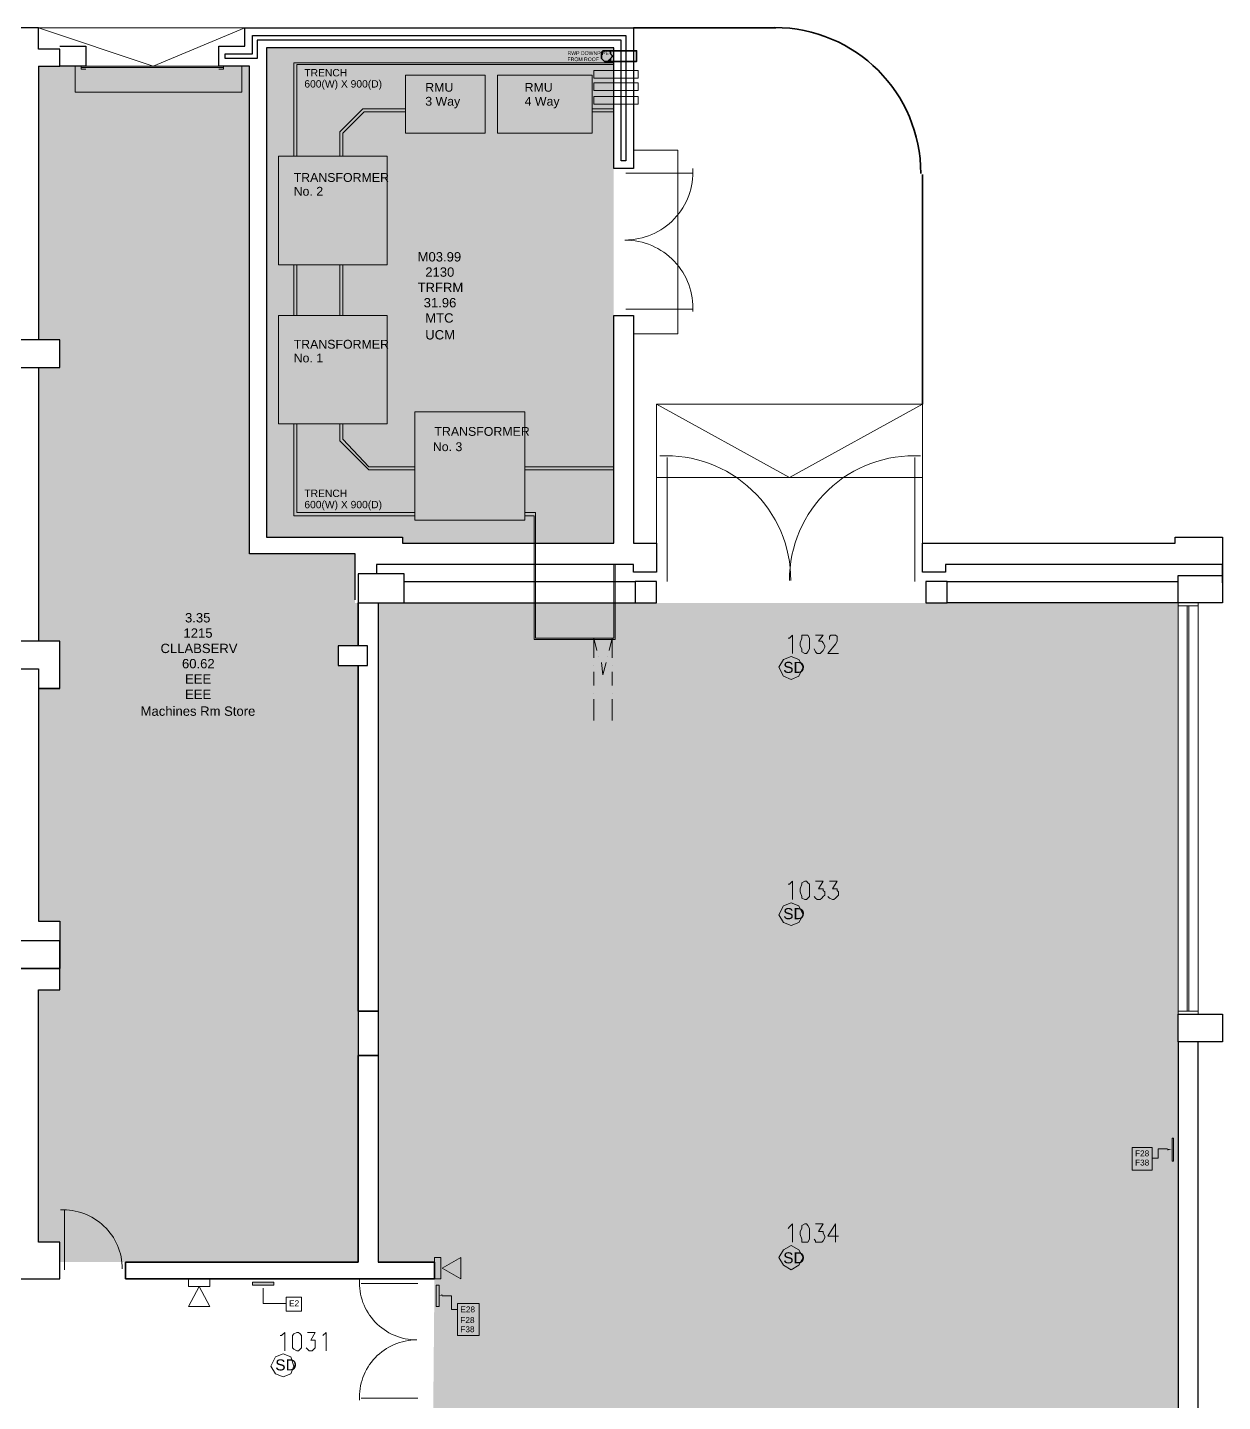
# Model space of a CAD drawing. Header units: millimetres. Extents: x 0.4 to 92.5, y -0.1 to 46.4.
# Drawn here: x 76.01 to 92.55, y 26.44 to 45.45 of the extents above; entities that cross this region are included whole.
import ezdxf

# ---------------------------------------------------------------- set-up
doc = ezdxf.new("R2010")
doc.units = ezdxf.units.MM
for name, color, linetype, true_color in [('PDF_0', 7, 'Continuous', 0xed1f24), ('PDF_014403$_ps_FIRE_ACCESS', 7, 'Continuous', 0x37dd00), ('PDF_014403$HL-TMP', 7, 'Continuous', 0x99cde0)]:
    doc.layers.add(name, color=color, linetype=linetype, true_color=true_color)
for name, color, linetype in [('PDF_014403$_ps_TEXTBOLD$FIRE', 2, 'Continuous'), ('PDF_014403$BL', 7, 'Continuous'), ('PDF_014403$DR', 7, 'Continuous'), ('PDF_014403$EQ', 7, 'Continuous'), ('PDF_014403$FI-DSG', 7, 'Continuous'), ('PDF_014403$PL-ROAD-PARKING', 7, 'Continuous'), ('PDF_014403$PL-SERVICES-ELEC', 7, 'Continuous'), ('PDF_014403$PL-SERVICES-ELEC-TRENCH', 7, 'Continuous'), ('PDF_014403$PL-SERVICES-STORMWATER', 7, 'Continuous'), ('PDF_014403$PL-STAIR', 7, 'Continuous'), ('PDF_014403$WA-COL', 7, 'Continuous'), ('PDF_014403$WA-EXT', 7, 'Continuous'), ('PDF_014403$WN', 7, 'Continuous'), ('PDF_Text', 7, 'Continuous')]:
    doc.layers.add(name, color=color, linetype=linetype)
doc.styles.add('PDF ArialMT', font='arial.ttf')

msp = doc.modelspace()

# ---------------------------------------------------------------- linework, layer by layer
at = {"layer": 'PDF_0', "color": 7, "lineweight": 0}
for points in [[(86.578, 36.431), (86.684, 36.474), (86.747, 36.601), (86.684, 36.706), (86.578, 36.749), (86.472, 36.706), (86.409, 36.601), (86.472, 36.474)], [(86.578, 33.023), (86.684, 33.066), (86.747, 33.172), (86.684, 33.299), (86.578, 33.341), (86.472, 33.299), (86.409, 33.172), (86.472, 33.066)], [(86.578, 28.261), (86.684, 28.324), (86.747, 28.43), (86.684, 28.536), (86.578, 28.599), (86.472, 28.536), (86.409, 28.43), (86.472, 28.324)], [(79.55, 26.779), (79.656, 26.821), (79.699, 26.927), (79.656, 27.054), (79.55, 27.097), (79.445, 27.054), (79.381, 26.927), (79.445, 26.821)]]:
    msp.add_lwpolyline(points, close=True, dxfattribs=at)
at = {"layer": 'PDF_014403$_ps_FIRE_ACCESS', "lineweight": 0}
for points in [[(81.731, 28.43), (81.646, 28.43), (81.646, 28.134), (81.731, 28.134)], [(82.006, 28.134), (82.006, 28.43), (81.752, 28.282)], [(78.534, 28.028), (78.534, 28.134), (78.238, 28.134), (78.238, 28.028)], [(78.238, 27.753), (78.534, 27.753), (78.386, 28.028)]]:
    msp.add_lwpolyline(points, close=True, dxfattribs=at)
at = {"layer": 'PDF_014403$_ps_TEXTBOLD$FIRE', "lineweight": 20}
for points in [[(86.536, 37.003), (86.557, 37.003), (86.599, 37.045), (86.599, 36.791)], [(86.917, 37.045), (87.022, 37.045), (86.959, 36.96), (87.001, 36.96), (87.022, 36.939), (87.044, 36.897), (87.044, 36.876), (87.022, 36.833), (87.001, 36.812), (86.98, 36.791), (86.938, 36.791), (86.917, 36.812), (86.895, 36.855)], [(87.107, 36.982), (87.107, 37.003), (87.107, 37.024), (87.128, 37.045), (87.149, 37.045), (87.171, 37.045), (87.192, 37.045), (87.213, 37.024), (87.213, 37.003), (87.213, 36.982), (87.213, 36.96), (87.192, 36.918), (87.086, 36.791), (87.234, 36.791)], [(86.536, 33.595), (86.557, 33.595), (86.599, 33.637), (86.599, 33.383)], [(86.917, 33.637), (87.022, 33.637), (86.959, 33.531), (87.001, 33.531), (87.022, 33.531), (87.022, 33.51), (87.044, 33.489), (87.044, 33.447), (87.022, 33.426), (87.001, 33.404), (86.98, 33.383), (86.938, 33.383), (86.917, 33.404), (86.895, 33.426)], [(87.107, 33.637), (87.213, 33.637), (87.149, 33.531), (87.192, 33.531), (87.213, 33.531), (87.213, 33.51), (87.234, 33.489), (87.234, 33.447), (87.213, 33.426), (87.192, 33.404), (87.171, 33.383), (87.149, 33.383), (87.107, 33.404), (87.086, 33.426)], [(86.536, 28.832), (86.557, 28.853), (86.599, 28.896), (86.599, 28.642)], [(86.917, 28.896), (87.022, 28.896), (86.959, 28.79), (87.001, 28.79), (87.022, 28.79), (87.022, 28.769), (87.044, 28.726), (87.044, 28.705), (87.022, 28.663), (87.001, 28.642), (86.98, 28.642), (86.938, 28.642), (86.917, 28.642), (86.917, 28.663), (86.895, 28.684)], [(87.192, 28.642), (87.192, 28.896), (87.086, 28.726), (87.234, 28.726)], [(79.508, 27.351), (79.529, 27.351), (79.572, 27.393), (79.572, 27.139)], [(79.889, 27.393), (79.995, 27.393), (79.931, 27.287), (79.974, 27.287), (79.995, 27.287), (79.995, 27.266), (79.995, 27.245), (79.995, 27.202), (79.995, 27.181), (79.974, 27.16), (79.953, 27.139), (79.91, 27.139), (79.889, 27.16), (79.868, 27.181)], [(80.101, 27.351), (80.143, 27.393), (80.143, 27.139)]]:
    msp.add_lwpolyline(points, dxfattribs=at)
for points in [[(86.768, 37.045), (86.726, 37.045), (86.726, 37.003), (86.705, 36.939), (86.705, 36.897), (86.726, 36.855), (86.726, 36.812), (86.768, 36.791), (86.79, 36.791), (86.811, 36.812), (86.832, 36.855), (86.832, 36.897), (86.832, 36.939), (86.832, 37.003), (86.811, 37.045), (86.79, 37.045)], [(86.768, 33.637), (86.726, 33.616), (86.726, 33.595), (86.705, 33.531), (86.705, 33.489), (86.726, 33.426), (86.726, 33.404), (86.768, 33.383), (86.79, 33.383), (86.811, 33.404), (86.832, 33.426), (86.832, 33.489), (86.832, 33.531), (86.832, 33.595), (86.811, 33.616), (86.79, 33.637)], [(86.768, 28.896), (86.726, 28.875), (86.726, 28.832), (86.705, 28.79), (86.705, 28.748), (86.726, 28.684), (86.726, 28.642), (86.768, 28.642), (86.79, 28.642), (86.811, 28.642), (86.832, 28.684), (86.832, 28.748), (86.832, 28.79), (86.832, 28.832), (86.811, 28.875), (86.79, 28.896)], [(79.741, 27.393), (79.699, 27.372), (79.677, 27.351), (79.677, 27.287), (79.677, 27.245), (79.677, 27.181), (79.699, 27.16), (79.741, 27.139), (79.762, 27.139), (79.783, 27.16), (79.804, 27.181), (79.804, 27.245), (79.804, 27.287), (79.804, 27.351), (79.783, 27.372), (79.762, 27.393)]]:
    msp.add_lwpolyline(points, close=True, dxfattribs=at)
at = {"layer": 'PDF_014403$BL', "lineweight": 9}
for points in [[(91.933, 37.49), (91.933, 31.796)], [(92.208, 31.796), (92.208, 37.49)]]:
    msp.add_lwpolyline(points, dxfattribs=at)
at = {"layer": 'PDF_014403$DR', "lineweight": 0}
for points in [[(76.672, 44.919), (76.672, 44.919)], [(78.979, 44.919), (78.979, 44.559), (76.672, 44.559), (76.672, 44.919), (76.756, 44.919), (76.756, 44.877), (76.82, 44.877), (76.756, 44.877), (76.756, 44.919), (76.82, 44.919)], [(76.756, 44.919), (78.725, 44.919)], [(78.725, 44.898), (76.756, 44.898)], [(78.661, 44.919), (78.661, 44.919)], [(78.661, 44.919), (78.725, 44.919), (78.725, 44.877), (78.661, 44.877), (78.725, 44.877), (78.725, 44.919), (78.81, 44.919)], [(84.292, 43.438), (85.223, 43.438), (84.292, 43.438)], [(84.292, 41.554), (85.223, 41.554), (84.292, 41.554)], [(84.863, 37.786), (84.863, 39.501), (84.863, 37.786)], [(88.292, 37.786), (88.292, 39.501), (88.292, 37.786)], [(76.524, 28.261), (76.524, 29.086), (76.524, 28.261)], [(81.413, 28.07), (80.63, 28.07), (81.413, 28.07)], [(81.413, 26.483), (80.63, 26.483), (81.413, 26.483)]]:
    msp.add_lwpolyline(points, dxfattribs=at)
for points in [[(85.219, 41.52, 0.429403), (84.278, 42.511, 0.429403), (85.219, 43.501)], [(80.606, 28.125, 0.429403), (81.399, 27.291, 0.429403), (80.606, 26.456)]]:
    msp.add_lwpolyline(points, format="xyb", dxfattribs=at)
for centre, radius, start, end in [((84.849, 37.801), 1.725, 0, 92.9553), ((88.279, 37.801), 1.725, 87.0447, 180), ((76.509, 28.275), 0.815, 0, 92.9553)]:
    msp.add_arc(centre, radius, start, end, dxfattribs=at)
at = {"layer": 'PDF_014403$EQ', "lineweight": 9}
for points in [[(81.244, 44.792), (82.344, 44.792), (82.344, 43.988), (81.244, 43.988)], [(82.514, 44.792), (83.826, 44.792), (83.826, 43.988), (82.514, 43.988)], [(79.487, 43.67), (80.99, 43.67), (80.99, 42.168), (79.487, 42.168)], [(79.487, 41.469), (80.99, 41.469), (80.99, 39.966), (79.487, 39.966)], [(81.371, 40.136), (82.895, 40.136), (82.895, 38.633), (81.371, 38.633)]]:
    msp.add_lwpolyline(points, close=True, dxfattribs=at)
at = {"layer": 'PDF_014403$FI-DSG', "lineweight": 9}
for points in [[(91.87, 29.764), (91.87, 30.081), (91.849, 30.081), (91.849, 29.764)], [(91.298, 29.954), (91.573, 29.954), (91.573, 29.637), (91.298, 29.637)], [(79.127, 28.049), (79.423, 28.049), (79.423, 28.091), (79.127, 28.091)], [(81.709, 27.753), (81.709, 28.049), (81.667, 28.049), (81.667, 27.753)], [(79.593, 27.88), (79.804, 27.88), (79.804, 27.689), (79.593, 27.689)], [(81.963, 27.795), (82.26, 27.795), (82.26, 27.351), (81.963, 27.351)]]:
    msp.add_lwpolyline(points, close=True, dxfattribs=at)
for points in [[(91.785, 29.933), (91.658, 29.933), (91.658, 29.806), (91.573, 29.806)], [(79.275, 28.007), (79.275, 27.795), (79.508, 27.795), (79.593, 27.795)], [(81.752, 27.901), (81.879, 27.901), (81.879, 27.71), (81.963, 27.71)]]:
    msp.add_lwpolyline(points, dxfattribs=at)
at = {"layer": 'PDF_014403$FI-DSG', "transparency": 33554559}
for points in [[(91.87, 30.081), (91.849, 30.081), (91.87, 29.764)], [(91.849, 30.081), (91.87, 29.764), (91.849, 29.764)], [(91.785, 29.933), (91.849, 29.933), (91.785, 29.912)], [(79.423, 28.091), (79.127, 28.091), (79.423, 28.049)], [(79.127, 28.091), (79.423, 28.049), (79.127, 28.049)], [(79.275, 28.007), (79.275, 28.049), (79.275, 28.049)], [(81.709, 28.049), (81.667, 28.049), (81.709, 27.753)], [(81.667, 28.049), (81.709, 27.753), (81.667, 27.753)], [(81.752, 27.901), (81.709, 27.901), (81.752, 27.922)]]:
    msp.add_solid(points, dxfattribs=at)
at = {"layer": 'PDF_014403$HL-TMP', "color": 191, "true_color": 0xbb77ff, "transparency": 33554559}
for points in [[(84.123, 45.173), (79.318, 45.173), (84.123, 38.4)], [(79.318, 45.173), (84.123, 38.4), (79.318, 38.4)], [(79.318, 38.4), (81.201, 38.4), (81.201, 38.4)], [(81.201, 38.4), (84.123, 38.4), (84.123, 38.4)], [(84.123, 38.4), (84.123, 38.4), (81.201, 38.4)], [(84.123, 38.4), (81.201, 38.4), (84.123, 38.315)], [(81.201, 38.4), (84.123, 38.315), (81.201, 38.315)]]:
    msp.add_solid(points, dxfattribs=at)
at = {"layer": 'PDF_014403$HL-TMP', "color": 16, "true_color": 0x800000, "transparency": 33554559}
for points in [[(79.085, 44.919), (76.164, 44.919), (76.164, 44.919)], [(79.085, 44.919), (76.164, 44.919), (79.085, 41.13)], [(76.164, 44.919), (79.085, 41.13), (76.164, 41.13)], [(79.085, 41.13), (76.46, 41.13), (79.085, 40.749)], [(76.46, 41.13), (79.085, 40.749), (76.46, 40.749)], [(76.164, 40.749), (76.46, 40.749), (76.46, 40.749)], [(79.085, 40.749), (76.164, 40.749), (79.085, 38.167)], [(76.164, 40.749), (79.085, 38.167), (76.164, 38.167)], [(80.545, 38.167), (76.164, 38.167), (80.545, 37.49)], [(76.164, 38.167), (80.545, 37.49), (76.164, 37.49)], [(80.588, 37.49), (80.588, 37.49), (76.164, 37.49)], [(80.588, 37.49), (76.164, 37.49), (80.545, 37.49)], [(80.588, 37.49), (76.164, 37.49), (80.588, 36.96)], [(76.164, 37.49), (80.588, 36.96), (76.164, 36.96)], [(91.933, 37.49), (80.863, 37.49), (91.933, 28.367)], [(80.863, 37.49), (91.933, 28.367), (80.863, 28.367)], [(80.588, 36.96), (76.46, 36.96), (80.588, 36.897)], [(76.46, 36.96), (80.588, 36.897), (76.46, 36.897)], [(76.46, 36.897), (80.312, 36.897), (80.312, 36.897)], [(80.312, 36.897), (80.312, 36.897), (76.46, 36.897)], [(80.312, 36.897), (76.46, 36.897), (80.312, 36.622)], [(76.46, 36.897), (80.312, 36.622), (76.46, 36.622)], [(80.312, 36.897), (80.588, 36.897), (80.588, 36.897)], [(80.588, 36.622), (76.46, 36.622), (80.588, 36.304)], [(76.46, 36.622), (80.588, 36.304), (76.46, 36.304)], [(76.164, 36.304), (76.46, 36.304), (76.46, 36.304)], [(80.588, 36.304), (76.164, 36.304), (80.588, 33.087)], [(76.164, 36.304), (80.588, 33.087), (76.164, 33.087)], [(80.588, 33.087), (76.46, 33.087), (80.588, 32.134)], [(76.46, 33.087), (80.588, 32.134), (76.46, 32.134)], [(76.164, 32.134), (76.46, 32.134), (76.46, 32.134)], [(80.588, 32.134), (76.164, 32.134), (80.588, 28.642)], [(76.164, 32.134), (80.588, 28.642), (76.164, 28.642)], [(80.588, 28.642), (76.46, 28.642), (80.588, 28.367)], [(76.46, 28.642), (80.588, 28.367), (76.46, 28.367)], [(76.46, 28.367), (80.588, 28.367), (80.588, 28.367)], [(80.863, 28.367), (81.646, 28.367), (81.646, 28.367)], [(81.646, 28.367), (91.933, 26.186), (81.625, 26.186)], [(81.646, 28.367), (91.933, 28.367), (91.933, 28.367)], [(91.933, 28.367), (91.933, 28.367), (81.646, 28.367)], [(91.933, 28.367), (81.646, 28.367), (91.933, 26.186)]]:
    msp.add_solid(points, dxfattribs=at)
at = {"layer": 'PDF_014403$PL-ROAD-PARKING', "lineweight": 35}
for points in [[(84.398, 45.449), (86.366, 45.449)], [(88.398, 40.241), (88.398, 43.416)]]:
    msp.add_lwpolyline(points, dxfattribs=at)
msp.add_arc((86.352, 43.431), 2.021, 0, 90, dxfattribs=at)
at = {"layer": 'PDF_014403$PL-SERVICES-ELEC', "lineweight": 0}
for points in [[(83.847, 44.856), (84.461, 44.856), (84.461, 44.75), (83.847, 44.75)], [(83.847, 44.686), (84.461, 44.686), (84.461, 44.581), (83.847, 44.581)], [(83.847, 44.496), (84.461, 44.496), (84.461, 44.39), (83.847, 44.39)]]:
    msp.add_lwpolyline(points, close=True, dxfattribs=at)
for points in [[(83.89, 36.833), (83.847, 37.003), (83.847, 36.728)], [(84.059, 36.833), (84.101, 37.003), (84.101, 36.728)], [(83.911, 36.749), (83.911, 36.749)], [(84.038, 36.749), (84.038, 36.749)], [(83.847, 36.622), (83.847, 36.622)], [(83.847, 36.537), (83.847, 36.347)], [(84.017, 36.664), (83.974, 36.495), (83.953, 36.664)], [(84.101, 36.622), (84.101, 36.622)], [(84.101, 36.537), (84.101, 36.347)], [(83.847, 36.241), (83.847, 36.241)], [(83.847, 36.156), (83.847, 35.86)], [(84.101, 36.241), (84.101, 36.241)], [(84.101, 36.156), (84.101, 35.86)]]:
    msp.add_lwpolyline(points, dxfattribs=at)
at = {"layer": 'PDF_014403$PL-SERVICES-ELEC-TRENCH', "lineweight": 9}
for points in [[(84.123, 44.962), (79.699, 44.962), (79.699, 43.67)], [(79.741, 43.67), (79.741, 44.94), (84.123, 44.94)], [(80.334, 43.67), (80.334, 44.009), (80.651, 44.327), (81.244, 44.327)], [(83.826, 44.327), (84.123, 44.327)], [(80.376, 43.67), (80.376, 43.988), (80.672, 44.284), (81.244, 44.284)], [(84.123, 44.284), (83.826, 44.284)], [(79.699, 42.168), (79.699, 41.469)], [(79.741, 42.168), (79.741, 41.469)], [(80.334, 42.168), (80.334, 41.469)], [(80.376, 42.168), (80.376, 41.469)], [(79.699, 39.966), (79.699, 38.696), (81.371, 38.696)], [(79.741, 39.966), (79.741, 38.739), (81.371, 38.739)], [(80.334, 39.966), (80.334, 39.733), (80.736, 39.331), (81.371, 39.331)], [(80.376, 39.966), (80.376, 39.755), (80.736, 39.374), (81.371, 39.374)], [(82.895, 39.374), (84.123, 39.374)], [(82.895, 39.331), (84.123, 39.331)], [(84.123, 38.019), (84.123, 37.003), (83.043, 37.003), (83.043, 38.739), (82.895, 38.739)], [(84.144, 38.019), (84.144, 36.982), (83.022, 36.982), (83.022, 38.696), (82.895, 38.696)]]:
    msp.add_lwpolyline(points, dxfattribs=at)
at = {"layer": 'PDF_014403$PL-SERVICES-STORMWATER', "lineweight": 35}
msp.add_lwpolyline([(84.101, 45.067), (84.08, 45.089), (84.08, 45.11), (84.059, 45.131), (84.038, 45.131), (84.017, 45.131), (83.996, 45.131), (83.974, 45.131), (83.974, 45.11), (83.953, 45.11), (83.953, 45.089), (83.953, 45.067), (83.953, 45.046), (83.953, 45.025), (83.974, 45.004), (83.996, 44.983), (84.017, 44.983), (84.038, 44.983), (84.059, 45.004), (84.08, 45.004), (84.08, 45.025), (84.101, 45.046)], close=True, dxfattribs=at)
for points in [[(84.017, 45.131), (84.44, 45.131), (84.44, 44.983), (84.017, 44.983)], [(92.547, 38.019), (92.547, 37.765)]]:
    msp.add_lwpolyline(points, dxfattribs=at)
at = {"layer": 'PDF_014403$PL-STAIR', "lineweight": 9}
msp.add_lwpolyline([(79.021, 45.449), (76.164, 45.449), (77.751, 44.919)], close=True, dxfattribs=at)
for points in [[(76.82, 44.919), (78.661, 44.919)], [(84.398, 41.215), (85.012, 41.215), (85.012, 43.755), (84.398, 43.755)], [(88.398, 39.225), (88.398, 40.241), (84.715, 40.241), (84.715, 39.225)], [(84.715, 40.241), (86.557, 39.225), (88.398, 40.241)], [(84.715, 38.315), (84.715, 39.225), (88.398, 39.225), (88.398, 38.315)]]:
    msp.add_lwpolyline(points, dxfattribs=at)
at = {"layer": 'PDF_014403$WA-COL', "lineweight": 25}
for points in [[(76.164, 44.919), (76.46, 44.919), (76.46, 45.152), (76.164, 45.152), (76.164, 45.449), (75.889, 45.449)], [(76.46, 36.304), (76.46, 36.96), (75.889, 36.96), (75.889, 36.579), (76.164, 36.579)], [(76.46, 32.812), (75.889, 32.812), (75.889, 32.431), (76.46, 32.431), (75.889, 32.431), (75.889, 32.812)], [(76.46, 32.431), (76.46, 32.812), (76.46, 32.431)], [(80.588, 31.838), (80.588, 31.224)], [(80.863, 31.838), (80.863, 31.224)]]:
    msp.add_lwpolyline(points, dxfattribs=at)
for points in [[(76.46, 41.13), (75.889, 41.13), (75.889, 40.749), (76.46, 40.749)], [(81.223, 37.49), (81.223, 37.892), (80.588, 37.892), (80.588, 37.49)], [(81.223, 37.49), (81.223, 37.892), (80.588, 37.892), (80.588, 37.49)], [(91.933, 37.871), (92.547, 37.871), (92.547, 37.49), (91.933, 37.49)], [(84.715, 37.49), (84.715, 37.786), (84.419, 37.786), (84.419, 37.49)], [(84.715, 37.49), (84.715, 37.786), (84.419, 37.786), (84.419, 37.49)], [(88.737, 37.49), (88.737, 37.786), (88.441, 37.786), (88.441, 37.49)], [(88.737, 37.49), (88.737, 37.786), (88.441, 37.786), (88.441, 37.49)], [(80.312, 36.622), (80.715, 36.622), (80.715, 36.897), (80.312, 36.897)], [(80.312, 36.622), (80.715, 36.622), (80.715, 36.897), (80.312, 36.897)], [(76.46, 36.304), (76.164, 36.304)], [(80.863, 31.838), (80.588, 31.838)], [(91.933, 31.796), (92.547, 31.796), (92.547, 31.415), (91.933, 31.415)], [(80.588, 31.224), (80.863, 31.224)]]:
    msp.add_lwpolyline(points, close=True, dxfattribs=at)
at = {"layer": 'PDF_014403$WA-EXT', "lineweight": 25}
for points in [[(80.545, 37.532), (80.545, 38.167), (79.085, 38.167), (79.085, 44.919), (78.661, 44.919), (78.661, 45.194), (79.021, 45.194), (79.021, 45.449), (84.398, 45.449), (84.398, 43.501), (84.123, 43.501), (84.123, 45.173), (79.318, 45.173), (79.318, 38.4), (81.201, 38.4), (81.201, 38.315), (84.123, 38.315), (84.123, 41.469), (84.398, 41.469), (84.398, 38.315), (84.715, 38.315), (84.715, 37.913), (84.398, 37.913), (84.398, 38.019), (80.842, 38.019), (80.842, 37.892)], [(76.46, 45.194), (76.82, 45.194), (76.82, 44.919), (76.46, 44.919)], [(76.164, 44.919), (76.164, 41.13)], [(76.164, 40.749), (76.164, 36.96)], [(81.223, 37.786), (84.419, 37.786)], [(88.737, 37.786), (91.933, 37.786)], [(80.863, 37.49), (80.863, 31.838)], [(81.223, 37.49), (84.419, 37.49)], [(91.933, 37.49), (88.737, 37.49)], [(76.164, 36.579), (76.164, 33.087), (76.46, 33.087), (76.46, 32.812)], [(75.889, 32.431), (75.889, 28.409), (75.613, 28.409), (75.613, 28.134), (76.46, 28.134), (76.46, 28.642), (76.164, 28.642), (76.164, 32.134), (76.46, 32.134), (76.46, 32.431)], [(91.933, 31.415), (91.933, 25.7)], [(92.208, 25.7), (92.208, 31.415)], [(80.863, 31.224), (80.863, 28.367)]]:
    msp.add_lwpolyline(points, dxfattribs=at)
for points in [[(78.746, 45.025), (78.746, 45.089), (79.127, 45.089), (79.127, 45.343), (84.292, 45.343), (84.292, 43.607), (84.228, 43.607), (84.228, 45.279), (79.191, 45.279), (79.191, 45.025)], [(88.398, 37.913), (88.398, 38.315), (91.891, 38.315), (91.891, 38.4), (92.547, 38.4), (92.547, 38.019), (88.716, 38.019), (88.716, 37.913)], [(80.588, 36.897), (80.588, 37.49)], [(80.588, 31.838), (80.588, 36.622)], [(80.588, 28.367), (77.37, 28.367), (77.37, 28.134), (77.37, 28.367), (80.588, 28.367), (80.588, 31.224)], [(81.646, 28.367), (81.646, 28.134), (77.37, 28.134), (81.646, 28.134), (81.646, 28.367), (80.863, 28.367)]]:
    msp.add_lwpolyline(points, close=True, dxfattribs=at)
at = {"layer": 'PDF_014403$WN', "lineweight": 0}
for points in [[(92.208, 37.49), (91.933, 37.49)], [(92.208, 37.447), (91.933, 37.447)], [(92.06, 31.838), (92.06, 37.447)], [(92.081, 31.838), (92.081, 37.447)], [(91.933, 31.838), (92.208, 31.838)], [(91.933, 31.796), (92.208, 31.796)]]:
    msp.add_lwpolyline(points, dxfattribs=at)

# ---------------------------------------------------------------- texts
at = {"layer": 'PDF_Text', "attachment_point": 4, "style": 'PDF ArialMT'}
for s, insert, char_height in [('RWP DOWNPIPE', (83.484, 45.097), 0.05094), ('TRENCH', (79.843, 44.826), 0.1019), ('FROM ROOF', (83.484, 45.012), 0.0509), ('600(W) X 900(D)', (79.843, 44.657), 0.10187), ('RMU', (81.516, 44.624), 0.1222), ('RMU', (82.891, 44.624), 0.1222), ('3 Way', (81.516, 44.413), 0.1222), ('4 Way', (82.891, 44.413), 0.1222), ('TRANSFORMER', (79.695, 43.376), 0.12225), ('No. 2', (79.695, 43.185), 0.1222), ('M03.99', (81.41, 42.278), 0.1294), ('2130', (81.516, 42.067), 0.1294), ('TRFRM', (81.41, 41.855), 0.1294), ('31.96', (81.494, 41.643), 0.1294), ('MTC', (81.516, 41.432), 0.1294), ('UCM', (81.516, 41.199), 0.1294), ('TRANSFORMER', (79.695, 41.068), 0.12225), ('No. 1', (79.695, 40.878), 0.1222), ('TRANSFORMER', (81.643, 39.862), 0.12225), ('No. 3', (81.621, 39.65), 0.1222), ('TRENCH', (79.843, 39.005), 0.1019), ('600(W) X 900(D)', (79.843, 38.835), 0.10187), ('3.35', (78.192, 37.283), 0.1294), ('1215', (78.171, 37.071), 0.1294), ('CLLABSERV', (77.853, 36.859), 0.1294), ('60.62', (78.15, 36.648), 0.1294), ('SD', (86.469, 36.596), 0.1528), ('EEE', (78.192, 36.436), 0.1294), ('EEE', (78.192, 36.224), 0.1294), ('Machines Rm Store', (77.578, 35.991), 0.12938), ('SD', (86.469, 33.188), 0.1528), ('F28', (91.337, 29.871), 0.0815), ('F38', (91.337, 29.744), 0.0815), ('SD', (86.469, 28.425), 0.1528), ('E2', (79.632, 27.797), 0.0815), ('E28', (82.002, 27.712), 0.0815), ('F28', (82.002, 27.564), 0.0815), ('F38', (82.002, 27.437), 0.0815), ('SD', (79.441, 26.943), 0.1528)]:
    msp.add_mtext(s, dxfattribs=dict(at, insert=insert, char_height=char_height))

doc.saveas('drawing.dxf')
